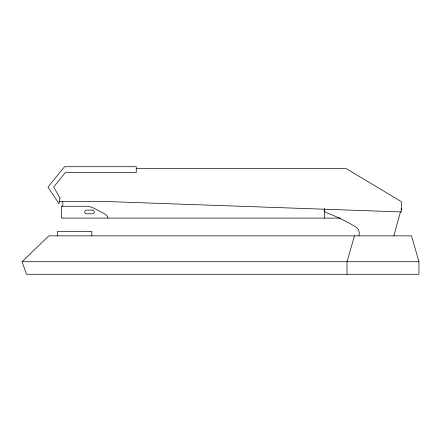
<?xml version="1.0" encoding="UTF-8"?>
<svg xmlns="http://www.w3.org/2000/svg" width="441" height="441" viewBox="0 0 441 441"><rect width="100%" height="100%" fill="white"/><g stroke="black" fill="none" stroke-linecap="round" stroke-linejoin="round"><path stroke-width="0.66" d="M393.879 235.852L400.472 211.763M401.007 209.811L401.36 208.505M354.459 235.852L347.012 261.722L347.012 274.285M22.05 261.722L48.857 235.852L411.503 235.852L418.95 261.722L418.95 274.285L26.482 274.285L22.05 261.722L418.95 261.722M136.236 168.594L346.174 168.594L401.36 201.647L401.36 211.939L109.919 201.647L59.337 201.647M340.535 218.113L61.316 218.113L61.316 206.25L87.913 206.25A24.547 24.547 0 0 1 94.887 208.698L105.162 214.166A5.529 5.529 0 0 1 108.017 218.113M324.333 208.532L324.333 218.113M91.822 235.852L91.816 231.42L57.391 231.42L57.391 235.852M62.793 201.62L62.793 206.25M324.537 208.885A2.403 2.403 0 0 0 325.761 212.386A187.458 187.458 0 0 1 355.689 226.889A7.414 7.414 0 0 1 358.82 235.852M60.042 198.218L58.923 203.676L47.981 187.072L64.54 166.715L136.236 166.715L136.236 172.624L65.279 172.624L53.708 187.028L60.042 198.218M92.461 210.087L86.546 210.087A1.847 1.847 0 0 0 84.7 211.934A1.847 1.847 0 0 0 86.546 213.78L92.461 213.78A1.847 1.847 0 0 0 94.308 211.934A1.847 1.847 0 0 0 92.461 210.087"/></g></svg>
